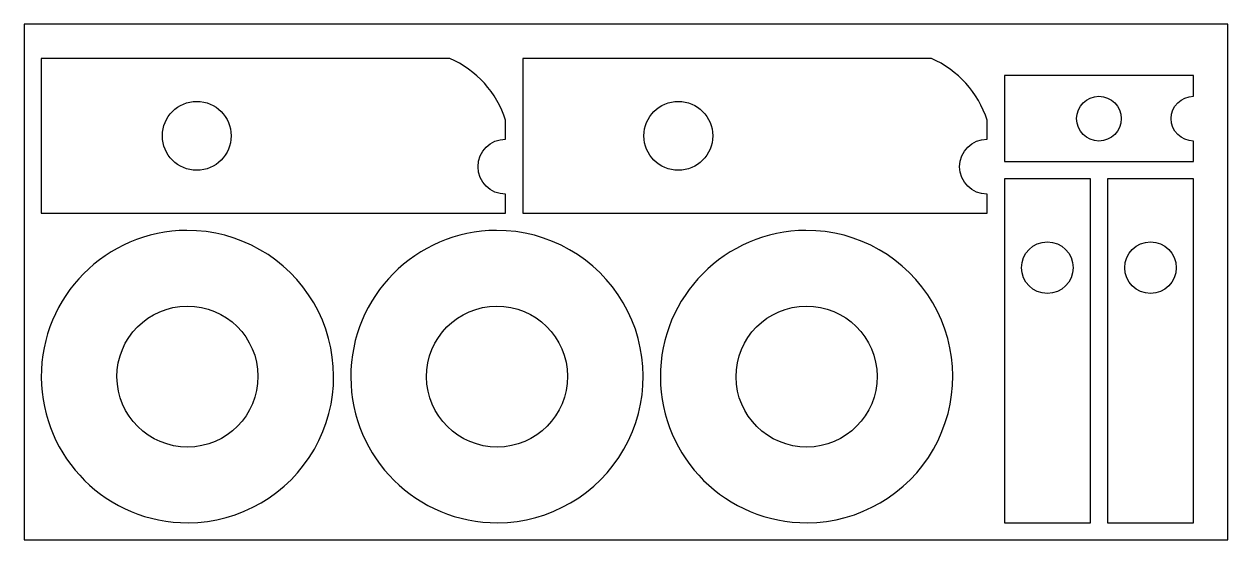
# Model space of a CAD drawing. Header units: metres. Extents: x 0 to 700, y 0 to 300.
import ezdxf

# ---------------------------------------------------------------- set-up
doc = ezdxf.new("R2010")
doc.units = ezdxf.units.M

msp = doc.modelspace()

# ---------------------------------------------------------------- linework, layer by layer
for points in [[(0, 0), (700, 0), (700, 300), (0, 300)], [(570, 210), (570, 10), (620, 10), (620, 210)], [(630, 210), (630, 10), (680, 10), (680, 210)]]:
    msp.add_lwpolyline(points, close=True)
for points in [[(10, 190), (280, 190), (280, 201.07, -1), (280, 233.07), (280, 244.15, 0.214209), (247.58, 280), (10, 280)], [(290, 190), (560, 190), (560, 201.07, -1), (560, 233.07), (560, 244.15, 0.214209), (527.58, 280), (290, 280)], [(570, 220), (680, 220), (680, 232, -1), (680, 258), (680, 270), (570, 270)], [(80.42, 235, -1), (120.42, 235, -1)], [(360.42, 235, -1), (400.42, 235, -1)], [(612, 245, -1), (638, 245, -1)], [(94.63, 180, 1), (95.37, 10, 1)], [(274.63, 180, 1), (275.37, 10, 1)], [(454.63, 180, 1), (455.37, 10, 1)], [(595, 173.33, -1), (595, 143.33, -1)], [(655, 173.33, -1), (655, 143.33, -1)], [(94.82, 136, -1), (95.18, 54, -1)], [(274.82, 136, -1), (275.18, 54, -1)], [(454.82, 136, -1), (455.18, 54, -1)]]:
    msp.add_lwpolyline(points, format="xyb", close=True)

doc.saveas('drawing.dxf')
